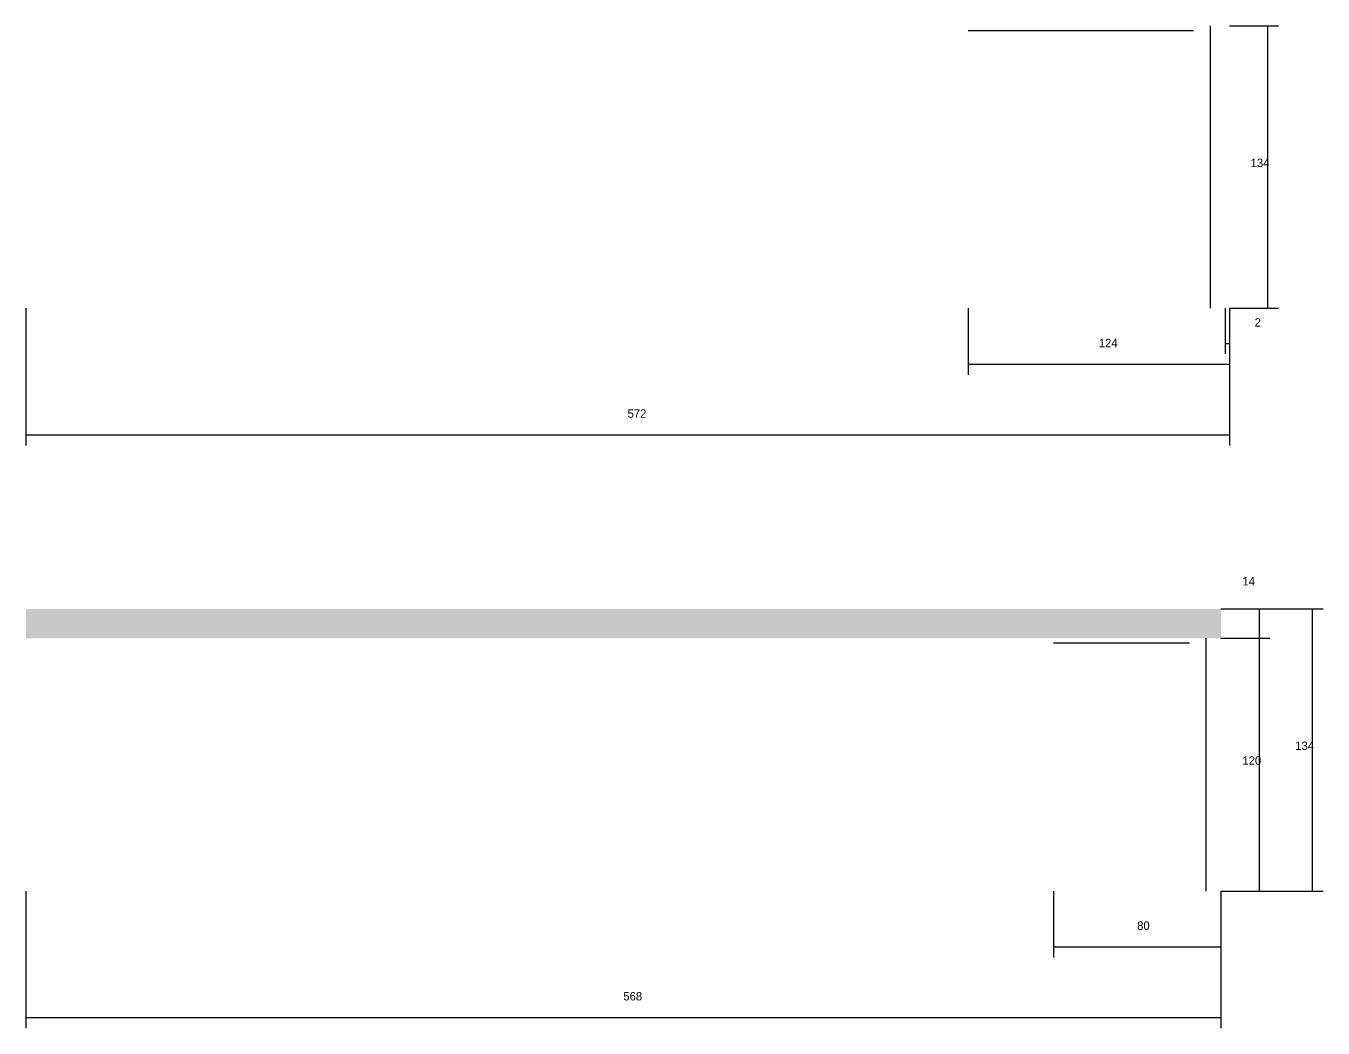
# Model space of a CAD drawing. Header units: metres. Extents: x 6475 to 8841, y 7871 to 9160.
# Drawn here: x 6475 to 7091, y 8673 to 9148 of the extents above; entities that cross this region are included whole.
import ezdxf

# ---------------------------------------------------------------- set-up
doc = ezdxf.new("R2010")
doc.units = ezdxf.units.M
for name, color, linetype in [('COTA', 241, 'Continuous'), ('Painéis', 200, 'Continuous'), ('SARR_2.2x7', 40, 'Continuous')]:
    doc.layers.add(name, color=color, linetype=linetype)

msp = doc.modelspace()

# ---------------------------------------------------------------- hatches: boundary and pattern name
at = {"layer": 'COTA'}
h = msp.add_hatch(dxfattribs=at)
h.set_pattern_fill('AR-CONC', scale=0.03)
h.paths.add_polyline_path([(7042.2, 8871.8), (7042.2, 8857.8), (7042.2, 8857.8), (6474.7, 8857.8), (6474.7, 8857.8), (6474.7, 8871.8), (6474.7, 8871.8), (7042.2, 8871.8)])

# ---------------------------------------------------------------- linework, layer by layer
for p, q in [((6474.7, 9014.5), (6474.7, 8949.4)), ((6922.2, 9014.5), (6922.2, 8982.9)), ((7044.2, 9014.5), (7044.2, 8992.8)), ((7046.2, 9014.5), (7046.2, 8982.9)), ((7046.2, 9014.5), (7046.2, 8949.4)), ((7046.2, 9014.5), (7046.2, 8992.8)), ((7044.2, 8997.8), (7046.2, 8997.8)), ((6922.2, 8987.9), (7046.2, 8987.9)), ((6474.7, 8954.4), (7046.2, 8954.4)), ((6474.7, 8737.8), (6474.7, 8672.8)), ((6962.7, 8737.8), (6962.7, 8706.3)), ((7042.2, 8737.8), (7042.2, 8706.3)), ((7042.2, 8737.8), (7042.2, 8672.8)), ((6962.7, 8711.3), (7042.2, 8711.3)), ((6474.7, 8677.8), (7042.2, 8677.8))]:
    msp.add_line(p, q, dxfattribs=at)
at = {"layer": 'Painéis'}
for p, q in [((7046.2, 9148.5), (7069.5, 9148.5)), ((7064.5, 9014.5), (7064.5, 9148.5)), ((7046.2, 9014.5), (7069.5, 9014.5)), ((7042.2, 8871.8), (7065.5, 8871.8)), ((7042.2, 8871.8), (7090.7, 8871.8)), ((7060.5, 8857.8), (7060.5, 8871.8)), ((7085.7, 8737.8), (7085.7, 8871.8)), ((7042.2, 8857.8), (7065.5, 8857.8)), ((7042.2, 8857.8), (7065.5, 8857.8)), ((7060.5, 8737.8), (7060.5, 8857.8)), ((7042.2, 8737.8), (7065.5, 8737.8)), ((7042.2, 8737.8), (7090.7, 8737.8))]:
    msp.add_line(p, q, dxfattribs=at)
at = {"layer": 'SARR_2.2x7'}
for p, q in [((7037.2, 9014.5), (7037.2, 9148.5)), ((6922.2, 9146.3), (7029.2, 9146.3)), ((6962.7, 8855.6), (7027.2, 8855.6)), ((7035.2, 8737.8), (7035.2, 8857.8))]:
    msp.add_line(p, q, dxfattribs=at)

# ---------------------------------------------------------------- texts
at = {"layer": 'COTA'}
for s, p in [('2', (7058.2, 9005.8)), ('124', (6984.2, 8996)), ('572', (6760.4, 8962.5)), ('80', (7002.4, 8719.4)), ('568', (6758.4, 8685.9))]:
    msp.add_text(s, height=4, dxfattribs=at).set_placement(p)
at = {"layer": 'Painéis'}
for s, p in [('134', (7056.3, 9081.5)), ('14', (7052.4, 8882.9)), ('134', (7077.5, 8804.8)), ('120', (7052.4, 8797.8))]:
    msp.add_text(s, height=4, dxfattribs=at).set_placement(p)

doc.saveas('drawing.dxf')
